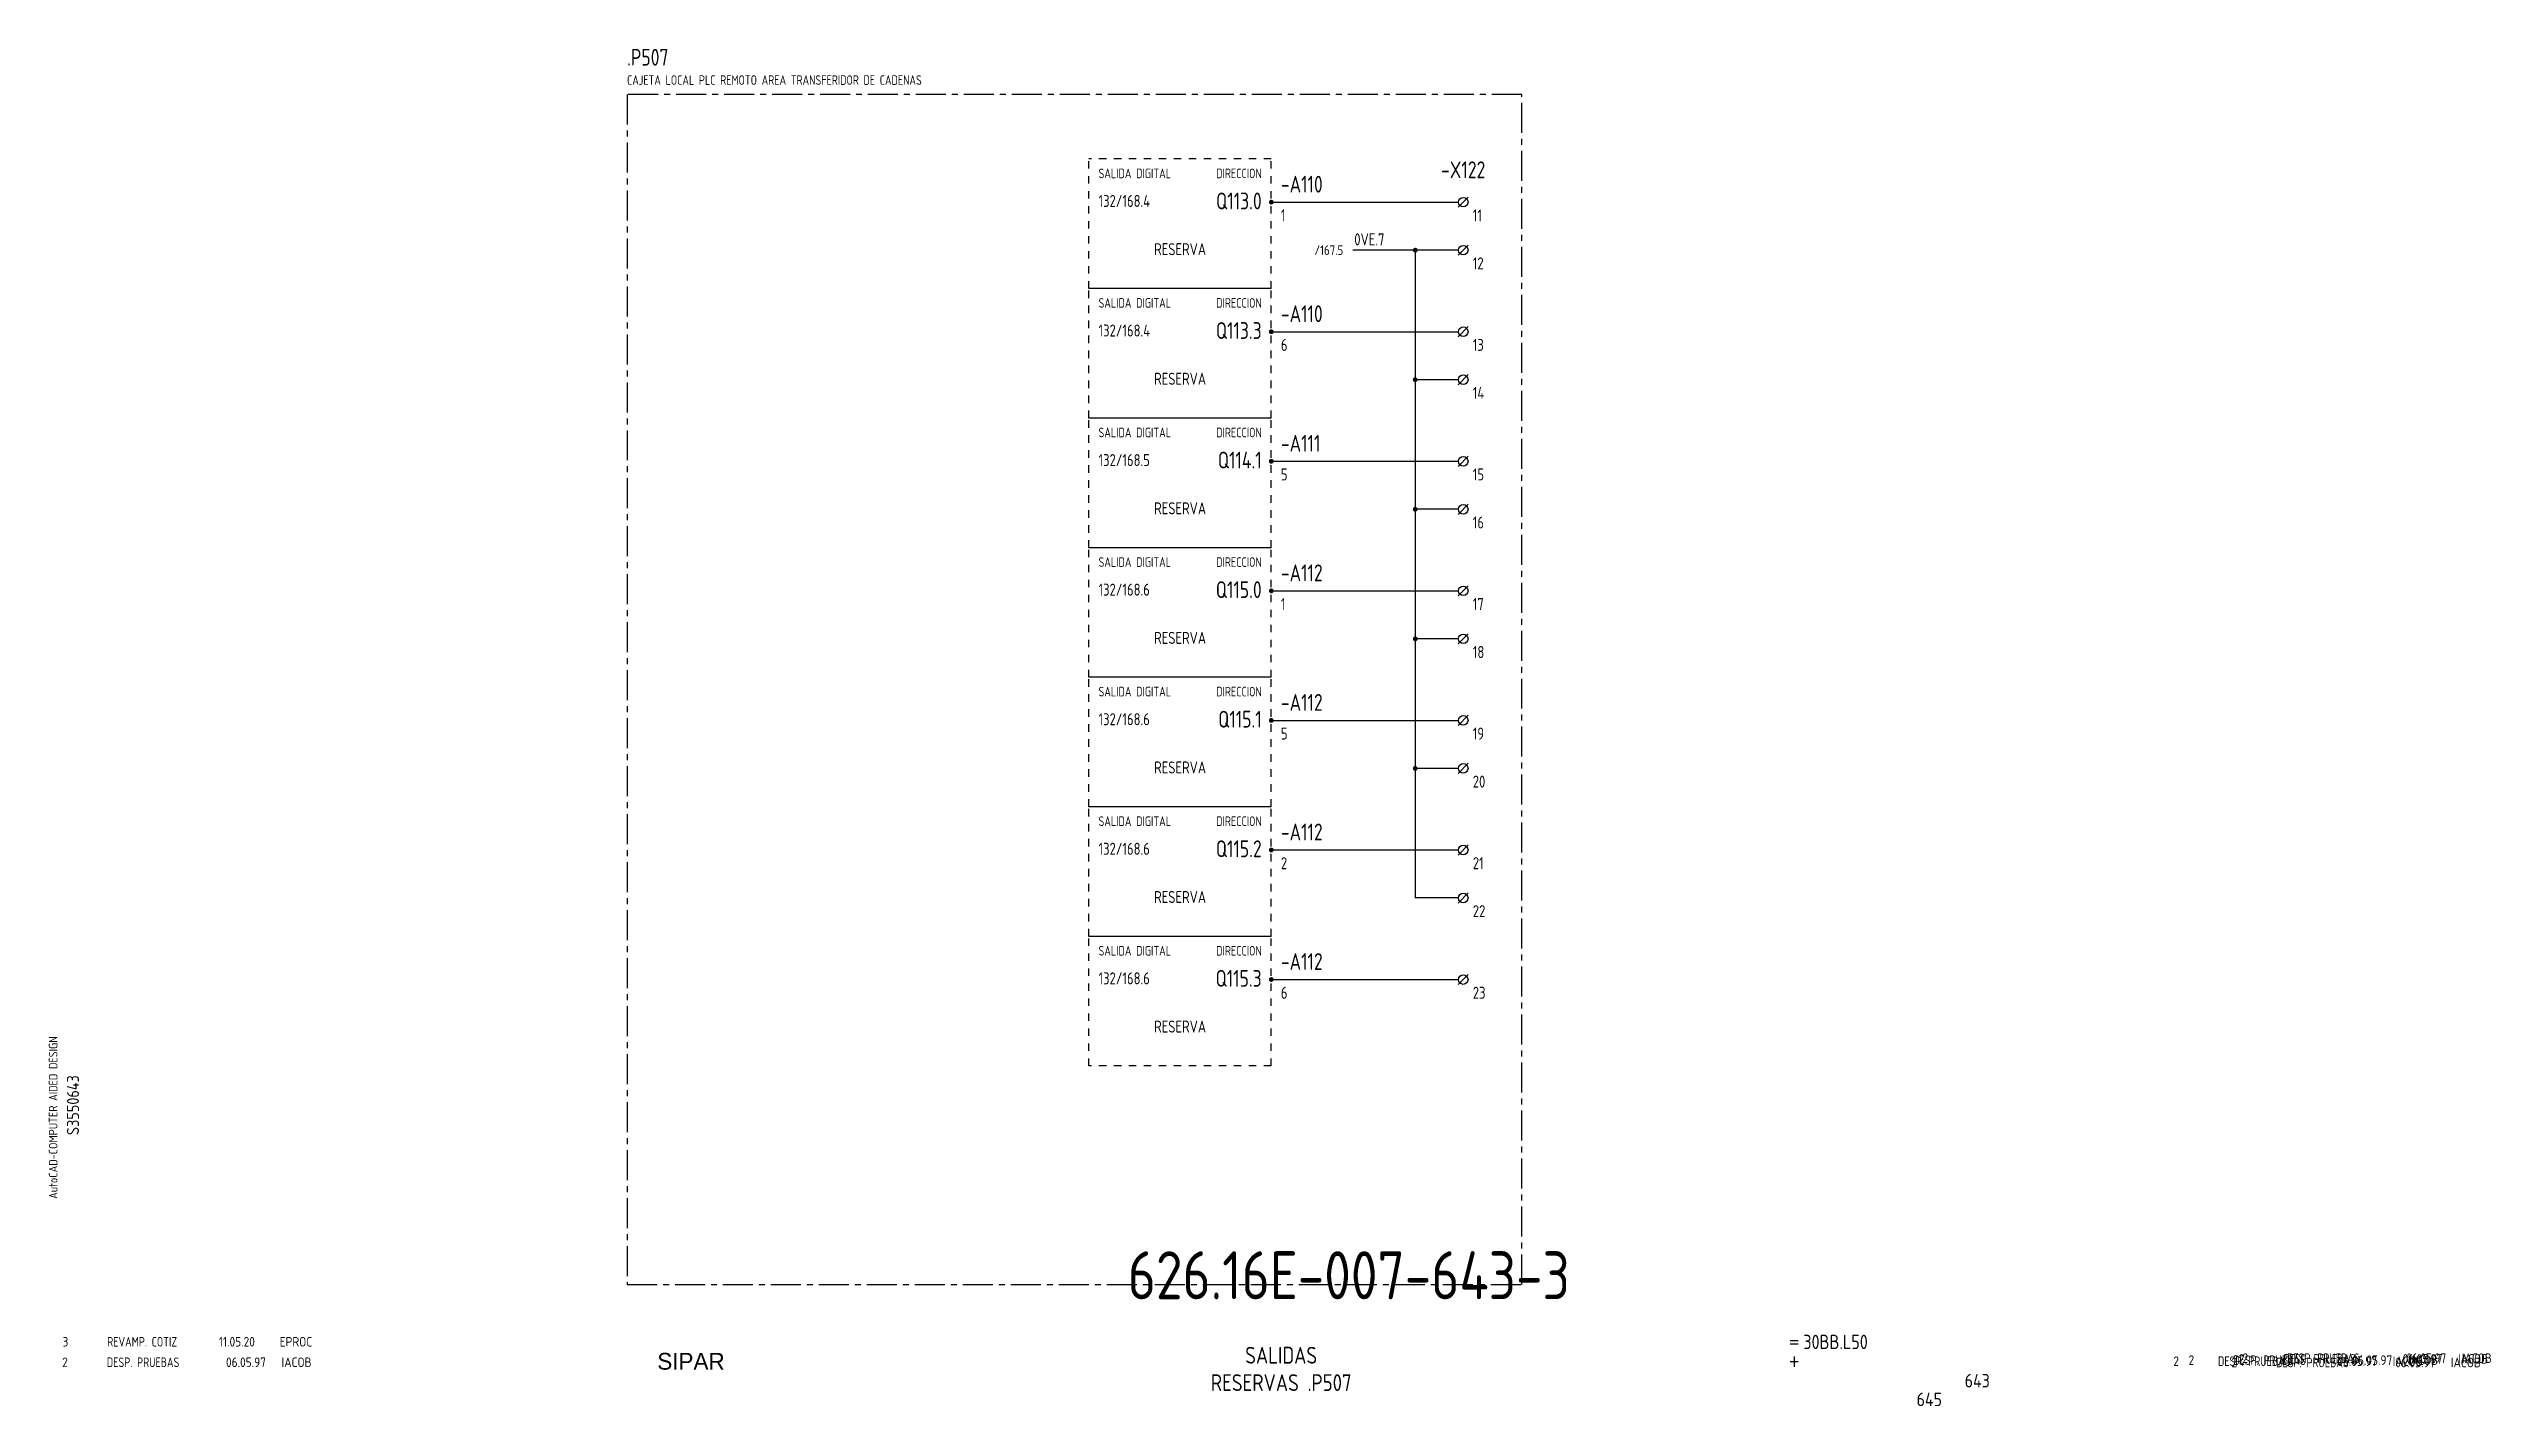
# Model space of a CAD drawing. Extents: x 10 to 519, y 6 to 288.
import ezdxf
from ezdxf.enums import TextEntityAlignment as Align

# ---------------------------------------------------------------- set-up
doc = ezdxf.new("R2010")
doc.units = 0
doc.header["$LTSCALE"] = 5
doc.header["$MEASUREMENT"] = 0
doc.linetypes.add('CENTER', pattern=[2, 1.25, -0.25, 0.25, -0.25])
doc.linetypes.add('HIDDEN1', pattern=[0.625, 0.3125, -0.3125])
doc.layers.get('0').update_dxf_attribs({"linetype": 'CONTINUOUS'})
doc.layers.add('3', color=3, linetype='CONTINUOUS')
doc.layers.add('CART', color=7, linetype='CONTINUOUS')
doc.styles.add('DIN', font='DIN.shx', dxfattribs={"width": 0.85})
doc.styles.add('N', font='ROMANS', dxfattribs={"width": 0.85, "height": 3})
doc.styles.add('SIMPLEX', font='SIMPLEX', dxfattribs={"width": 0.85})
doc.styles.add('X', font='UNIV.SHX', dxfattribs={"height": 3.5})

# ---------------------------------------------------------------- blocks, each defined once
blk = doc.blocks.new('REV2')
at = {"color": 3, "style": 'DIN'}
for s, width, p in [('2', 0.9, (12.45, 13.79)), ('DESP. PRUEBAS', 0.8, (21.76, 13.79)), ('06.05.97', 0.9, (46.59, 13.79)), ('IACOB', 0.9, (58.16, 13.79))]:
    blk.add_text(s, height=2, dxfattribs=dict(at, width=width)).set_placement(p)
blk = doc.blocks.new('B5-3')
at = {"linetype": 'Continuous', "const_width": 0.5}
blk.add_lwpolyline([(-0.25, 0, 1), (0.25, 0, 1)], format="xyb", close=True, dxfattribs=at)
blk = doc.blocks.new('NORMALE')
at = {"linetype": 'Continuous'}
blk.add_line((-1.06, -1.06), (1.06, 1.06), dxfattribs=at)
at = {"color": 7}
blk.add_circle((0, 0), 1, dxfattribs=at)
at = {"color": 7, "style": 'SIMPLEX', "flags": 9}
for tag, p in [('QUADRO', (-7.5, 4)), ('SEZIONE', (-7.5, 2.5)), ('NUMO', (-7.5, 1)), ('NUMM', (-7.5, -0.5)), ('NOTEM', (-7.5, -2)), ('NOTEV', (-7.5, -3.5)), ('UTENZA', (-7.5, -5)), ('RIP', (-7.5, -6.5)), ('RAGGIO', (-7.5, -8))]:
    blk.add_attdef(tag, p, '', height=1, dxfattribs=at)
at = {"color": 3, "style": 'SIMPLEX', "flags": 8}
for tag, p in [('NUMI', (1.5, 0.5)), ('MORSETTIERA', (1.5, -2.5))]:
    blk.add_attdef(tag, p, '', height=2, dxfattribs=at)

msp = doc.modelspace()

# ---------------------------------------------------------------- linework, layer by layer
at = {"color": 3, "linetype": 'CENTER'}
for p, q in [((130.17, 279), (130.17, 31)), ((316.64, 279), (130.17, 279)), ((316.64, 31), (316.64, 279)), ((130.17, 31), (316.64, 31))]:
    msp.add_line(p, q, dxfattribs=at)
at = {"linetype": 'HIDDEN1'}
for p, q in [((226.44, 238.55), (226.44, 265.55)), ((264.44, 265.55), (226.44, 265.55)), ((264.44, 238.55), (264.44, 265.55)), ((226.44, 211.55), (226.44, 238.55)), ((264.44, 211.55), (264.44, 238.55)), ((226.44, 184.55), (226.44, 211.55)), ((264.44, 184.55), (264.44, 211.55)), ((226.44, 157.55), (226.44, 184.55)), ((264.44, 157.55), (264.44, 184.55)), ((226.44, 130.55), (226.44, 157.55)), ((264.44, 130.55), (264.44, 157.55)), ((226.44, 103.55), (226.44, 130.55)), ((264.44, 103.55), (264.44, 130.55)), ((226.44, 76.55), (226.44, 103.55)), ((264.44, 76.55), (264.44, 103.55)), ((264.44, 76.55), (226.44, 76.55))]:
    msp.add_line(p, q, dxfattribs=at)
for p, q in [((264.44, 256.55), (303.44, 256.55)), ((303.44, 246.55), (281.44, 246.55)), ((294.44, 246.55), (294.44, 111.55)), ((264.44, 229.55), (303.44, 229.55)), ((303.44, 219.55), (294.44, 219.55)), ((264.44, 202.55), (303.44, 202.55)), ((303.44, 192.55), (294.44, 192.55)), ((264.44, 175.55), (303.44, 175.55)), ((303.44, 165.55), (294.44, 165.55)), ((264.44, 148.55), (303.44, 148.55)), ((303.44, 138.55), (294.44, 138.55)), ((264.44, 121.55), (303.44, 121.55)), ((303.44, 111.55), (294.44, 111.55)), ((264.44, 94.55), (303.44, 94.55))]:
    msp.add_line(p, q)
at = {"linetype": 'Continuous'}
for p, q in [((264.44, 238.55), (226.44, 238.55)), ((264.44, 211.55), (226.44, 211.55)), ((264.44, 184.55), (226.44, 184.55)), ((264.44, 157.55), (226.44, 157.55)), ((264.44, 130.55), (226.44, 130.55)), ((264.44, 103.55), (226.44, 103.55))]:
    msp.add_line(p, q, dxfattribs=at)
at = {"const_width": 0.5}
for points in [[(294.19, 246.55, 1), (294.69, 246.55, 1)], [(294.19, 219.55, 1), (294.69, 219.55, 1)], [(294.19, 192.55, 1), (294.69, 192.55, 1)], [(294.19, 165.55, 1), (294.69, 165.55, 1)], [(294.19, 138.55, 1), (294.69, 138.55, 1)]]:
    msp.add_lwpolyline(points, format="xyb", close=True, dxfattribs=at)

# ---------------------------------------------------------------- block references
for name, p in [('B5-3', (264.44, 256.55)), ('B5-3', (264.44, 229.55)), ('B5-3', (264.44, 202.55)), ('B5-3', (264.44, 175.55)), ('B5-3', (264.44, 148.55)), ('B5-3', (264.44, 121.55)), ('B5-3', (264.44, 94.55)), ('REV2', (439.99, 0.22)), ('REV2', (443.16, 0.44)), ('REV2', (452.12, -0.04)), ('REV2', (453.61, 0.7)), ('REV2', (454.4, 0.85))]:
    msp.add_blockref(name, p)
at = {"linetype": 'Continuous'}
for name, p in [('NORMALE', (304.44, 256.55)), ('NORMALE', (304.44, 246.55)), ('NORMALE', (304.44, 229.55)), ('NORMALE', (304.44, 219.55)), ('NORMALE', (304.44, 202.55)), ('NORMALE', (304.44, 192.55)), ('NORMALE', (304.44, 175.55)), ('NORMALE', (304.44, 165.55)), ('NORMALE', (304.44, 148.55)), ('NORMALE', (304.44, 138.55)), ('NORMALE', (304.44, 121.55)), ('NORMALE', (304.44, 111.55)), ('NORMALE', (304.44, 94.55)), ('REV2', (0, 0))]:
    msp.add_blockref(name, p, dxfattribs=at)

# ---------------------------------------------------------------- texts
at = {"color": 3, "style": 'DIN'}
for s, height, width, p in [('.P507', 3.5, 0.8, (130.17, 285)), ('3', 2, 0.9, (12.52, 18.07)), ('REVAMP. COTIZ', 2, 0.8, (21.83, 18.07)), ('11.05.20', 2, 0.9, (45.1, 18.07)), ('EPROC', 2, 0.9, (57.78, 18.07))]:
    msp.add_text(s, height=height, dxfattribs=dict(at, width=width)).set_placement(p)
at = {"style": 'DIN', "width": 0.8}
for s, height, p in [('CAJETA LOCAL PLC REMOTO AREA TRANSFERIDOR DE CADENAS', 2, (130.17, 281)), ('132/168.4', 2.5, (228.44, 255.55)), ('1', 2.5, (266.44, 252.55)), ('11', 2.5, (306.44, 252.55)), ('0VE.7', 2.5, (281.74, 247.55)), ('12', 2.5, (306.44, 242.55)), ('132/168.4', 2.5, (228.44, 228.55)), ('6', 2.5, (266.44, 225.55)), ('13', 2.5, (306.44, 225.55)), ('14', 2.5, (306.44, 215.55)), ('132/168.5', 2.5, (228.44, 201.55)), ('5', 2.5, (266.44, 198.55)), ('15', 2.5, (306.44, 198.55)), ('16', 2.5, (306.44, 188.55)), ('132/168.6', 2.5, (228.44, 174.55)), ('1', 2.5, (266.44, 171.55)), ('17', 2.5, (306.44, 171.55)), ('18', 2.5, (306.44, 161.55)), ('132/168.6', 2.5, (228.44, 147.55)), ('5', 2.5, (266.44, 144.55)), ('19', 2.5, (306.44, 144.55)), ('20', 2.5, (306.44, 134.55)), ('132/168.6', 2.5, (228.44, 120.55)), ('2', 2.5, (266.44, 117.55)), ('21', 2.5, (306.44, 117.55)), ('22', 2.5, (306.44, 107.55)), ('132/168.6', 2.5, (228.44, 93.55)), ('6', 2.5, (266.44, 90.55)), ('23', 2.5, (306.44, 90.55))]:
    msp.add_text(s, height=height, dxfattribs=at).set_placement(p)
at = {"color": 1, "style": 'DIN', "width": 0.8}
for p in [(228.44, 261.55), (228.44, 234.55), (228.44, 207.55), (228.44, 180.55), (228.44, 153.55), (228.44, 126.55), (228.44, 99.55)]:
    msp.add_text('SALIDA DIGITAL', height=2, dxfattribs=at).set_placement(p)
for p in [(262.44, 261.55), (262.44, 234.55), (262.44, 207.55), (262.44, 180.55), (262.44, 153.55), (262.44, 126.55), (262.44, 99.55)]:
    msp.add_text('DIRECCION', height=2, dxfattribs=at).set_placement(p, align=Align.RIGHT)
at = {"style": 'DIN', "width": 0.8}
for p in [(245.44, 245.5), (245.44, 218.5), (245.44, 191.5), (245.44, 164.5), (245.44, 137.5), (245.44, 110.5), (245.44, 83.5)]:
    msp.add_text('RESERVA', height=2.5, dxfattribs=at).set_placement(p, align=Align.CENTER)
at = {"style": 'DIN', "width": 0.617647}
msp.add_text('/167.5', height=2, dxfattribs=at).set_placement((273.44, 245.55), (279.44, 245.55), align=Align.FIT)
at = {"color": 2, "insert": (234.53, 37.92), "char_height": 10, "width": 111.0411, "attachment_point": 1, "style": 'DIN'}
msp.add_mtext('626.16E-007-643-3', dxfattribs=at)
at = {"layer": '3', "style": 'DIN', "width": 0.8}
msp.add_text('-X122', height=3.5, dxfattribs=at).set_placement((304.44, 261.55), align=Align.CENTER)
for s, p in [('-A110', (266.44, 258.55)), ('-A110', (266.44, 231.55)), ('-A111', (266.44, 204.55)), ('-A112', (266.44, 177.55)), ('-A112', (266.44, 150.55)), ('-A112', (266.44, 123.55)), ('-A112', (266.44, 96.55))]:
    msp.add_text(s, height=3.5, dxfattribs=at).set_placement(p)
for s, p in [('Q113.0', (262.44, 255.05)), ('Q113.3', (262.44, 228.05)), ('Q114.1', (262.44, 201.05)), ('Q115.0', (262.44, 174.05)), ('Q115.1', (262.44, 147.05)), ('Q115.2', (262.44, 120.05)), ('Q115.3', (262.44, 93.05))]:
    msp.add_text(s, height=3.5, dxfattribs=at).set_placement(p, align=Align.RIGHT)
at = {"layer": '3', "color": 2, "style": 'DIN', "width": 0.85}
for s, p in [('SALIDAS', (266.5, 14.51)), ('RESERVAS .P507', (266.5, 8.8))]:
    msp.add_text(s, height=3.5, dxfattribs=at).set_placement(p, align=Align.CENTER)
at = {"layer": 'CART', "color": 1, "style": 'DIN', "width": 0.9}
msp.add_text('AutoCAD-COMPUTER AIDED DESIGN', height=1.8, rotation=90, dxfattribs=at).set_placement((11.47, 48.84))
at = {"layer": 'CART', "color": 3, "style": 'N', "width": 0.85}
for s, p in [('=', (372.24, 17.91)), ('+', (372.24, 13.87))]:
    msp.add_text(s, height=2.5, dxfattribs=at).set_placement(p)
at = {"layer": 'CART', "color": 3, "style": 'DIN', "width": 0.9, "flags": 1}
msp.add_attdef('S3550643', text='', height=2.5, rotation=90, dxfattribs=at).set_placement((15.95, 68.38), align=Align.CENTER)
at = {"layer": 'CART', "color": 3, "style": 'DIN', "width": 0.85}
msp.add_attdef('30BB.L50', text='', height=3, dxfattribs=at).set_placement((375.33, 16.63), align=Align.BOTTOM_LEFT)
at = {"layer": 'CART', "color": 6, "style": 'X', "flags": 1}
msp.add_attdef('SIPAR', text='', height=3.5, dxfattribs=at).set_placement((143.5, 15), align=Align.MIDDLE)
at = {"layer": 'CART', "color": 2, "style": 'DIN', "width": 0.9, "flags": 1}
msp.add_attdef('643', text='', height=2.8, dxfattribs=at).set_placement((414.2, 9.56), align=Align.RIGHT)
at = {"layer": 'CART', "color": 7, "style": 'DIN', "width": 0.9, "flags": 1}
msp.add_attdef('645', (398.93, 5.65), '', height=2.8, dxfattribs=at)

doc.saveas('drawing.dxf')
